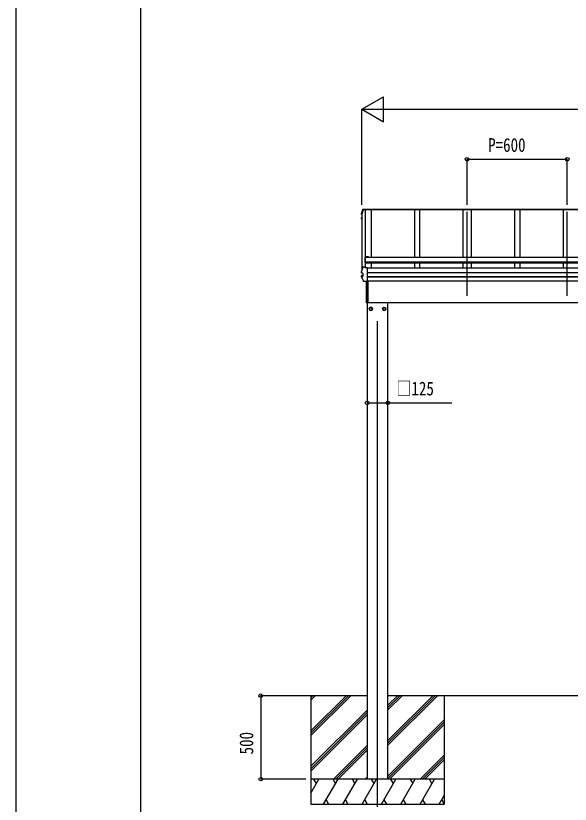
# Model space of a CAD drawing. Units: millimetres, scale not verified. Extents: x -10512 to 10512, y -7425 to 7425.
# Drawn here: x -10512 to -7191, y -4763 to -38 of the extents above; entities that cross this region are included whole.
import ezdxf
from ezdxf.enums import TextEntityAlignment as Align

# ---------------------------------------------------------------- set-up
doc = ezdxf.new("R2010")
doc.units = ezdxf.units.MM
doc.header["$LTSCALE"] = 40
for name, color, linetype in [('0-4_YKK_12', 2, 'Continuous'), ('0-5_YKK_13', 4, 'Continuous'), ('0-6_YKK_A1', 4, 'Continuous'), ('0-7_YKK_D', 6, 'Continuous'), ('0-8_YKK_ZWAK', 7, 'Continuous')]:
    doc.layers.add(name, color=color, linetype=linetype)
doc.styles.add('ＭＳ ゴシック', font='')
doc.styles.get('ＭＳ ゴシック').set_extended_font_data('MS Gothic')

msp = doc.modelspace()

# ---------------------------------------------------------------- linework, layer by layer
at = {"layer": '0-4_YKK_12'}
for p, q in [((-7808.89, -1716.96), (-7808.89, -1212.78)), ((-7208.89, -1716.96), (-7208.89, -1212.78)), ((-8345.39, -4779.02), (-8345.39, -1866.93))]:
    msp.add_line(p, q, dxfattribs=at)
at = {"layer": '0-5_YKK_13'}
for p, q in [((-8441.21, -1227.77), (-8441.21, -1223.72)), ((-8438.89, -1227.76), (-8439.66, -1227.61)), ((-8438.89, -1227.41), (-8439.58, -1227.28)), ((-8419.87, -1200.95), (-8432.28, -1200.95)), ((-8432.14, -1199.45), (-8420.09, -1199.45)), ((-8430.9, -1195.84), (-8405.89, -1195.84)), ((-8430.9, -1195.84), (-8430.9, -1195.84)), ((-8420.09, -1198.36), (-8419.71, -1200.86)), ((-8420.09, -1199.45), (-8420.09, -1198.36)), ((-8405.89, -1198.36), (-8420.09, -1198.36)), ((-8420.09, -1199.45), (-8419.87, -1200.95)), ((-8419.87, -1200.95), (-8419.87, -1200.6)), ((-8408.89, -1200.86), (-8419.71, -1200.86)), ((-8405.89, -1199.86), (-8408.89, -1199.86)), ((-8408.89, -1199.86), (-8408.89, -1200.86)), ((-8405.89, -1198.36), (-8405.89, -1195.84)), ((-8405.89, -1195.84), (-8405.89, -1195.84)), ((-8405.89, -1200.19), (-8405.89, -1198.36)), ((-8405.89, -1199.86), (-8405.89, -1199.94)), ((-8441.31, -1252.8), (-8441.31, -1248.74)), ((-8438.89, -1251.26), (-8440.26, -1251.53)), ((-8440.15, -1229.04), (-8438.89, -1229.28)), ((-8439.73, -1247.27), (-8439.72, -1247.27)), ((-8438.89, -1252.79), (-8439.73, -1252.95)), ((-8438.89, -1247.17), (-8439.72, -1247.27)), ((-8420.99, -1485.25), (-8420.99, -1514.71)), ((-8398.99, -1483.25), (-8418.99, -1483.25)), ((-8418.99, -1514.71), (-8418.99, -1484.79)), ((-8398.99, -1484.79), (-8418.99, -1484.79)), ((-8398.99, -1483.25), (-8398.99, -1485.41)), ((-8432.14, -1542.11), (-8420.09, -1542.11)), ((-8418.99, -1514.71), (-8420.99, -1514.71)), ((-8419.87, -1543.61), (-8420.09, -1542.11)), ((-8419.87, -1543.61), (-8419.87, -1543.96)), ((-8419.14, -1548.74), (-8419.87, -1543.96)), ((-8419.16, -1548.74), (-8419.71, -1545.06)), ((-8419.71, -1548.74), (-8419.71, -1545.06)), ((-8405.89, -1549.06), (-8405.89, -1548.74)), ((-8405.89, -1550.36), (-8405.89, -1549.06)), ((-8405.89, -1630.29), (-8405.89, -1550.36)), ((-8441.31, -1602.86), (-8441.31, -1595.46)), ((-8441.21, -1577.81), (-8441.21, -1570.43)), ((-8440.26, -1594.19), (-8434.3, -1593.03)), ((-8439.72, -1601.57), (-8439.73, -1601.57)), ((-8439.72, -1601.57), (-8433.32, -1599.88)), ((-8439.58, -1579.29), (-8439.58, -1579.29)), ((-8433.32, -1580.06), (-8439.58, -1579.29)), ((-8433.89, -1580.19), (-8433.89, -1599.41)), ((-8433.32, -1580.06), (-8433.32, -1580.06)), ((-8433.32, -1599.88), (-8433.32, -1599.88)), ((-8405.89, -1631.16), (-8426.54, -1631.16)), ((-8410.89, -1758.1), (-8410.89, -1631.16)), ((-8410.39, -1758.5), (-8410.39, -1631.16)), ((-8405.89, -1631.16), (-8405.89, -1630.29)), ((-8403.89, -1631.16), (-8403.89, -1756.1)), ((-8410.39, -1758.5), (-8410.4, -1758.56)), ((-8410.4, -1758.6), (-8410.39, -1758.6)), ((-8410.39, -1758.5), (-8410.39, -1758.5)), ((-8408.89, -1756.1), (-8403.89, -1756.1)), ((-8408.89, -1758.6), (-8408.89, -1756.1)), ((-8376.8, -1794.25), (-8376.9, -1794.25)), ((-8376.8, -1794.75), (-8376.9, -1794.75)), ((-8313.99, -1794.25), (-8313.89, -1794.25)), ((-8313.99, -1794.75), (-8313.89, -1794.75))]:
    msp.add_line(p, q, dxfattribs=at)
for points in [[(-8441.17, -1223.41), (-8441.21, -1223.67), (-8441.21, -1223.72)], [(-8441.19, -1223.74), (-8441.2, -1223.57), (-8441.15, -1223.4)], [(-8441.17, -1223.41), (-8438.85, -1214.56), (-8436.39, -1205.79), (-8433.76, -1197.13)], [(-8433.75, -1197.11), (-8433.63, -1196.82), (-8433.46, -1196.56), (-8433.24, -1196.33), (-8432.99, -1196.15), (-8432.71, -1196.02), (-8432.44, -1195.94), (-8432.21, -1195.9), (-8431.98, -1195.87), (-8431.72, -1195.86), (-8431.44, -1195.85), (-8431.13, -1195.84), (-8430.82, -1195.84)], [(-8441.3, -1248.81), (-8441.3, -1248.53), (-8441.22, -1248.26), (-8441.09, -1248.02), (-8440.92, -1247.8), (-8440.72, -1247.64), (-8440.53, -1247.53), (-8440.35, -1247.45), (-8440.19, -1247.4), (-8440.01, -1247.34), (-8439.8, -1247.29)], [(-8438.89, -1259), (-8439.81, -1256.77), (-8441.22, -1253.28)], [(-8405.89, -1548.74), (-8420.09, -1548.74), (-8420.09, -1542.11)], [(-8441.2, -1603.35), (-8441.27, -1603.19), (-8441.31, -1603.02), (-8441.31, -1602.84)], [(-8441.22, -1603.34), (-8438.36, -1610.15), (-8435.41, -1616.88), (-8432.38, -1623.53), (-8429.25, -1630.1)], [(-8441.17, -1570.12), (-8441.21, -1570.38), (-8441.21, -1570.43)], [(-8441.21, -1577.85), (-8441.21, -1577.76), (-8441.17, -1577.5)], [(-8439.66, -1579.27), (-8439.94, -1579.2), (-8440.18, -1579.12), (-8440.42, -1579.02), (-8440.7, -1578.85), (-8440.96, -1578.58), (-8441.14, -1578.24), (-8441.19, -1577.85)], [(-8440.41, -1603.55), (-8440.5, -1603.22), (-8440.53, -1602.86), (-8440.48, -1602.51), (-8440.37, -1602.17), (-8440.2, -1601.89), (-8439.98, -1601.69), (-8439.73, -1601.57)], [(-8439.58, -1579.29), (-8439.81, -1579.21), (-8440.01, -1579.07), (-8440.18, -1578.85), (-8440.3, -1578.58), (-8440.37, -1578.27), (-8440.38, -1577.94), (-8440.33, -1577.61)], [(-8433.89, -1580.19), (-8433.91, -1580.08), (-8433.94, -1579.98)], [(-8433.32, -1580.06), (-8433.24, -1580.09), (-8433.17, -1580.14), (-8433.1, -1580.21), (-8433.06, -1580.31), (-8433.03, -1580.42), (-8433.02, -1580.54)], [(-8433.32, -1599.88), (-8433.24, -1599.84), (-8433.17, -1599.78), (-8433.1, -1599.69), (-8433.06, -1599.59), (-8433.03, -1599.48), (-8433.02, -1599.36)], [(-8426.56, -1631.16), (-8426.94, -1631.16), (-8427.29, -1631.14), (-8427.6, -1631.12), (-8427.88, -1631.09), (-8428.19, -1631.02), (-8428.52, -1630.88), (-8428.83, -1630.66), (-8429.09, -1630.38), (-8429.27, -1630.05)], [(-8410.4, -1758.56), (-8410.4, -1758.6), (-8410.4, -1758.6)], [(-8410.39, -1758.6), (-8410.39, -1758.6), (-8408.89, -1758.6)]]:
    msp.add_lwpolyline(points, dxfattribs=at)
for points in [[(-8385.39, -1784.69), (-8393.89, -1789.59), (-8393.89, -1799.41), (-8385.39, -1804.31), (-8376.89, -1799.41), (-8376.89, -1789.59)], [(-8305.39, -1784.69), (-8296.89, -1789.59), (-8296.89, -1799.41), (-8305.39, -1804.31), (-8313.89, -1799.41), (-8313.89, -1789.59)]]:
    msp.add_lwpolyline(points, close=True, dxfattribs=at)
for centre, radius in [((-8385.39, -1794.5), 10), ((-8385.39, -1794.5), 8.5), ((-8305.39, -1794.5), 10), ((-8305.39, -1794.5), 8.5)]:
    msp.add_circle(centre, radius, dxfattribs=at)
for centre, radius, start, end in [((-8439.91, -1227.77), 1.3, 166.2046, 259.10358), ((-7955.89, -1347.11), 499.82, 162.96047, 166.14879), ((-7955.88, -1347.11), 498.32, 162.94349, 166.12469), ((-8432.14, -1201.15), 1.7, 89.95676, 162.90929), ((-8440.01, -1248.74), 1.3, 100.9005, 179.9623), ((-8440.01, -1252.8), 1.3, 100.8868, 201.66215), ((-7976.57, -1068.24), 498.64, 201.74241, 202.00165), ((-7976.57, -1067.89), 498.64, 201.78246, 202.00165), ((-8418.99, -1485.25), 2, 90, 180), ((-7955.89, -1689.78), 499.82, 162.96047, 166.14879), ((-8432.14, -1543.81), 1.7, 89.95676, 162.90929), ((-8440.01, -1595.46), 1.3, 100.9005, 179.9623), ((-8434.39, -1592.54), 0.499, 280.91518, 359.94761), ((-8398.24, -1743.43), 12.15, 179.0404, 180.9596), ((-8410.39, -1758.1), 0.5, 180, 269.5), ((-8385.39, -1794.5), 8.6, 171.25399, 188.74601), ((-8385.39, -1794.5), 8.6, 111.25399, 128.74601), ((-8385.39, -1794.5), 8.6, 51.25399, 68.74601), ((-8385.39, -1794.5), 8.6, 1.66581, 8.74601), ((-8385.39, -1794.5), 8.6, 351.25399, 358.33419), ((-8305.39, -1794.5), 8.6, 171.25399, 178.33419), ((-8305.39, -1794.5), 8.6, 181.66581, 188.74601), ((-8305.39, -1794.5), 8.6, 111.25399, 128.74601), ((-8305.39, -1794.5), 8.6, 51.25399, 68.74601), ((-8305.39, -1794.5), 8.6, 351.25399, 8.74601), ((-8385.39, -1794.5), 8.6, 231.25399, 248.74601), ((-8385.39, -1794.5), 8.6, 291.25399, 308.74601), ((-8305.39, -1794.5), 8.6, 231.25399, 248.74601), ((-8305.39, -1794.5), 8.6, 291.25399, 308.74601)]:
    msp.add_arc(centre, radius, start, end, dxfattribs=at)
at = {"layer": '0-6_YKK_A1'}
for p, q in [((-8438.89, -1224.46), (-8438.89, -1561.24)), ((-8383.89, -1201.1), (-8432.33, -1201.1)), ((-8419.79, -1201.1), (-8419.79, -1544.44)), ((-8419.19, -1201.1), (-8419.19, -1548.39)), ((-5408.89, -1200.19), (-8408.89, -1200.19)), ((-5408.89, -1201.09), (-8408.89, -1201.09)), ((-5411.89, -1197.92), (-8405.89, -1197.92)), ((-8383.89, -1201.01), (-8383.89, -1485.28)), ((-8123.89, -1201.01), (-8123.89, -1485.41)), ((-8093.89, -1201.01), (-8093.89, -1485.41)), ((-7833.89, -1201.01), (-7833.89, -1485.41)), ((-7783.89, -1201.01), (-7783.89, -1485.41)), ((-7523.89, -1201.01), (-7523.89, -1485.41)), ((-7493.89, -1201.01), (-7493.89, -1485.41)), ((-7233.84, -1201.01), (-7233.84, -1485.41)), ((-5398.79, -1485.41), (-8418.99, -1485.41)), ((-8418.99, -1485.41), (-8418.99, -1519.3)), ((-5398.79, -1514.44), (-8418.99, -1514.44)), ((-5398.79, -1516.19), (-8418.99, -1516.19)), ((-5398.79, -1519.3), (-8418.99, -1519.3)), ((-5411.89, -1550.92), (-8405.89, -1550.92)), ((-8383.89, -1517.25), (-8383.89, -1550.92)), ((-8123.89, -1519.3), (-8123.89, -1550.92)), ((-8093.89, -1519.3), (-8093.89, -1550.92)), ((-7833.89, -1519.3), (-7833.89, -1550.92)), ((-7783.89, -1519.3), (-7783.89, -1550.92)), ((-7523.89, -1519.3), (-7523.89, -1550.92)), ((-7493.89, -1519.3), (-7493.89, -1550.92)), ((-7233.84, -1519.3), (-7233.84, -1550.92)), ((-5411.89, -1577.44), (-8405.89, -1577.44)), ((-5411.89, -1578.33), (-8405.89, -1578.33)), ((-5411.89, -1601.56), (-8405.89, -1601.56)), ((-5411.89, -1603.48), (-8405.89, -1603.48)), ((-5411.89, -1628.52), (-8405.89, -1628.52)), ((-8408.89, -1756.1), (-8408.89, -1757.5)), ((-5502.54, -1757.5), (-8408.89, -1757.5)), ((-8407.89, -1757.5), (-8407.89, -4612.5)), ((-8282.89, -4612.5), (-8282.89, -1757.5)), ((-8407.89, -4112.5), (-8878.5, -4112.5)), ((-8745.39, -4112.5), (-8745.39, -4762.5)), ((-8745.39, -4323.73), (-8534.16, -4112.5)), ((-8745.39, -4337.87), (-8520.02, -4112.5)), ((-8745.39, -4352.01), (-8505.88, -4112.5)), ((-8745.39, -4139.88), (-8718.01, -4112.5)), ((-8745.39, -4125.74), (-8732.15, -4112.5)), ((-5534.89, -4112.5), (-8282.89, -4112.5)), ((-8282.89, -4410.01), (-7985.38, -4112.5)), ((-8282.89, -4381.73), (-8013.66, -4112.5)), ((-8282.89, -4395.87), (-7999.52, -4112.5)), ((-8282.89, -4197.88), (-8197.51, -4112.5)), ((-8282.89, -4183.74), (-8211.65, -4112.5)), ((-8282.89, -4169.6), (-8225.8, -4112.5)), ((-7945.39, -4112.5), (-7945.39, -4762.5)), ((-8745.39, -4535.86), (-8407.89, -4198.36)), ((-8745.39, -4550), (-8407.89, -4212.5)), ((-8745.39, -4564.14), (-8407.89, -4226.65)), ((-8282.89, -4593.86), (-7945.39, -4256.36)), ((-8282.89, -4608), (-7945.39, -4270.5)), ((-8273.25, -4612.5), (-7945.39, -4284.65)), ((-8609.9, -4612.5), (-8407.89, -4410.49)), ((-8595.76, -4612.5), (-8407.89, -4424.63)), ((-8581.62, -4612.5), (-8407.89, -4438.78)), ((-8089.4, -4612.5), (-7945.39, -4468.49)), ((-8075.26, -4612.5), (-7945.39, -4482.63)), ((-8061.12, -4612.5), (-7945.39, -4496.78)), ((-7945.39, -4612.5), (-8745.39, -4612.5)), ((-8745.39, -4696.33), (-8696.99, -4612.5)), ((-8711.99, -4638.48), (-8726.99, -4612.5)), ((-8668.13, -4762.5), (-8581.52, -4612.5)), ((-8596.52, -4638.48), (-8611.53, -4612.5)), ((-8552.66, -4762.5), (-8466.05, -4612.5)), ((-8481.05, -4638.48), (-8496.06, -4612.5)), ((-8437.19, -4762.5), (-8350.58, -4612.5)), ((-8419.48, -4612.5), (-8407.89, -4600.91)), ((-8365.58, -4638.48), (-8380.59, -4612.5)), ((-8321.72, -4762.5), (-8235.11, -4612.5)), ((-8250.11, -4638.48), (-8265.11, -4612.5)), ((-8206.25, -4762.5), (-8119.64, -4612.5)), ((-8149.64, -4612.5), (-8134.64, -4638.48)), ((-8090.78, -4762.5), (-8004.17, -4612.5)), ((-8019.17, -4638.48), (-8034.17, -4612.5)), ((-7975.31, -4762.5), (-7945.39, -4710.69)), ((-8745.39, -4762.5), (-7945.39, -4762.5)), ((-8653.13, -4736.52), (-8638.13, -4762.5)), ((-8537.66, -4736.52), (-8522.66, -4762.5)), ((-8422.19, -4736.52), (-8407.19, -4762.5)), ((-8306.72, -4736.52), (-8291.72, -4762.5)), ((-8191.25, -4736.52), (-8176.25, -4762.5)), ((-8075.78, -4736.52), (-8060.78, -4762.5)), ((-7960.31, -4736.52), (-7945.39, -4762.35))]:
    msp.add_line(p, q, dxfattribs=at)
at = {"layer": '0-7_YKK_D'}
for p, q in [((-8438.89, -597.92), (-8308.99, -522.92)), ((-8308.99, -672.92), (-8308.99, -522.92)), ((-8438.89, -1171.09), (-8438.89, -596.92)), ((-8438.89, -597.92), (-8308.99, -672.92)), ((-8438.89, -597.92), (-8179.09, -597.92)), ((-8288.89, -597.92), (-5528.89, -597.92)), ((-7808.89, -1171.09), (-7808.89, -896.92)), ((-7208.89, -1171.09), (-7208.89, -896.92)), ((-7808.89, -897.92), (-7208.89, -897.92)), ((-8775.39, -4112.5), (-9046.39, -4112.5)), ((-9045.39, -4112.5), (-9045.39, -4612.5)), ((-8775.39, -4612.5), (-9046.39, -4612.5))]:
    msp.add_line(p, q, dxfattribs=at)
msp.add_lwpolyline([(-8407.89, -2357.5), (-8282.89, -2357.5), (-7900.39, -2357.5)], dxfattribs=at)
for centre in [(-7808.89, -897.92), (-7208.89, -897.92), (-8407.89, -2357.5), (-8282.89, -2357.5), (-9045.39, -4112.5), (-9045.39, -4612.5)]:
    msp.add_circle(centre, 10.62, dxfattribs=at)
at = {"layer": '0-8_YKK_ZWAK'}
msp.add_line((-9762.45, -6312.5), (-9762.45, 6937.5), dxfattribs=at)
msp.add_lwpolyline([(-10512.5, -7425), (10512.5, -7425), (10512.5, 7425), (-10512.5, 7425)], close=True, dxfattribs=at)

# ---------------------------------------------------------------- texts
at = {"layer": '0-7_YKK_D', "style": 'ＭＳ ゴシック', "width": 0.8}
for s, p in [('P=600', (-7682.89, -877.92)), ('□125', (-8232.39, -2337.5))]:
    msp.add_text(s, height=82.48, dxfattribs=at).set_placement(p, align=Align.BOTTOM_LEFT)
msp.add_text('500', height=82.48, rotation=90, dxfattribs=at).set_placement((-9065.39, -4464.5), align=Align.BOTTOM_LEFT)

doc.saveas('drawing.dxf')
